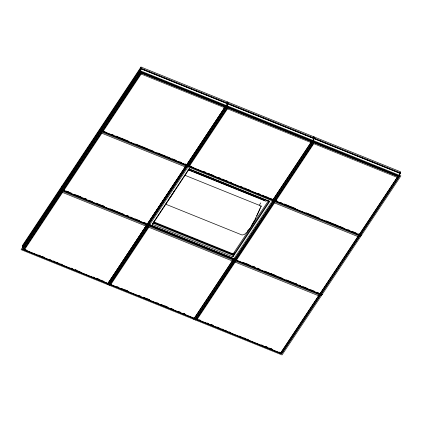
<?xml version="1.0" encoding="UTF-8"?>
<svg xmlns="http://www.w3.org/2000/svg" width="422" height="422" viewBox="0 0 422 422"><rect width="100%" height="100%" fill="white"/><g stroke="black" fill="none" stroke-linecap="round" stroke-linejoin="round"><path stroke-width="0.63" d="M140.974 67.045L140.927 68.665L22.915 246.395L22.53 246.253L22.698 245.161L140.974 67.045L400.626 171.823L400.457 172.915L399.365 174.56M22.73 247.572L22.915 246.395M22.936 247.535L23.12 246.353L62.372 187.241M27.055 250.33L24.012 249.043M60.415 190.449L321.358 295.69M62.018 185.954L62.045 188.365M62.34 185.464L62.113 188.265M62.409 191.256L24.001 249.096M63.326 189.831L101.728 132.044M99.734 131.242L360.673 236.478M100.642 129.87L105.078 131.664M101.333 126.742L101.364 129.153M101.66 126.257L101.428 129.058M102.646 130.62L141.053 72.779L225.364 106.861L141.053 72.779M139.962 70.664L400.9 175.905L282.033 354.955L21.1 249.66L139.967 70.606M107.42 284.433L226.271 105.495M140.563 71.028L140.927 68.665L400.009 173.215L400.457 172.915L140.806 68.137L22.53 246.253M140.642 71.181L141.006 68.823L227.178 103.596L226.809 105.954M109.414 285.24L228.265 106.297M152.189 224.219L188.998 168.789L269.8 201.394L232.997 256.829L152.189 224.219L152.331 223.296M227.289 101.876L226.878 105.859M193.735 319.264L312.586 140.32M226.952 106.012L228.001 102.166M195.729 320.071L314.58 141.127M153.682 222.584L232.733 254.482L232.928 253.205M232.997 256.829L233.208 255.442A43.503 9.542 -68 0 0 233.83 254.055M313.604 136.707L313.124 140.784M313.266 140.843L314.316 136.992M279.111 352.043L280.957 352.729M319.354 294.941L280.947 352.781M320.272 293.517L358.674 235.729M359.591 234.31L397.999 176.465L313.678 142.441L397.999 176.465M361.585 235.112L358.536 233.883M399.439 175.615L399.803 173.257L313.63 138.485M399.645 175.573L400.009 173.215M259.424 209.94L260.026 208.468M185.232 175.404L261.239 206.078L254.208 221.371A31.908 6.995 -68 0 1 247.171 231.968L244.264 234.532L242.038 235.001L165.419 204.079M154.399 221.001A44.099 9.669 -68 0 1 153.983 221.946L153.75 222.484L233.677 254.74L233.909 254.202A44.099 9.669 -68 0 0 234.532 252.778M257.736 213.759L259.182 210.483M256.74 215.848L257.489 214.281M24.513 249.687L62.535 192.432L62.514 191.245L24.233 248.89L24.513 249.687L107.979 283.368L146.181 225.707M147.294 224.156L185.865 165.946L147.294 224.156L63.833 190.475L63.553 189.684L101.829 132.033L101.85 133.22L63.833 190.475M186.614 164.944L225.184 106.734L186.614 164.944L103.147 131.268L102.868 130.472L140.784 73.375M110.828 284.518L148.845 227.258L148.829 226.076L110.548 283.721L110.828 284.518L194.289 318.193L194.579 317.634M189.462 166.094L227.479 108.839L227.463 107.657L189.183 165.303L189.462 166.094L272.923 199.775L273.213 199.216M197.137 319.343L235.159 262.088L235.138 260.907L196.858 318.552L197.137 319.343L280.604 353.024L280.894 352.465M236.457 260.137L274.474 202.882L274.458 201.695L236.178 259.34L236.457 260.137L319.918 293.817L320.214 293.253M275.772 200.925L313.794 143.67L313.773 142.488L275.492 200.133L275.772 200.925L359.238 234.606L359.528 234.041M255.099 219.123L255.69 217.979M107.979 283.368L146.55 225.158M232.86 259.984L232.311 260.938L148.845 227.258M272.923 199.775L311.494 141.565M319.174 294.814L318.626 295.769L235.159 262.088M62.435 187.141L72.252 172.366M72.974 171.269L101.327 128.578M102.119 127.386L135.557 77.031M136.28 75.939L138.1 73.201M138.827 72.104L140.642 69.372M61.918 190.19L22.661 249.302L108.834 284.075M61.981 190.095L101.233 130.984M101.296 130.883L140.547 71.772L226.719 106.544M103.147 131.268L141.17 74.008L141.148 72.827M108.77 284.175L226.783 106.444M108.913 284.233L226.925 106.502M153.281 223.185L189.689 168.357M259.345 205.097L260.796 202.908M260.611 207.028L261.239 206.078M232.733 254.482L268.376 200.803M269.289 201.104L233.208 255.442L153.012 223.08M194.289 318.193L232.496 260.538M195.08 319.006L313.098 141.275M195.222 319.058L313.24 141.333M280.604 353.024L318.81 295.363M319.918 293.817L358.489 235.608L357.94 236.563L274.474 202.882M359.238 234.606L397.809 176.396L397.255 177.351L313.794 143.67M320.709 294.625L281.458 353.736L195.291 318.963M320.778 294.524L360.029 235.413M360.093 235.318L399.344 176.206L313.177 141.433M227.321 103.654L313.488 138.427M226.862 106.602L313.034 141.375M141.17 74.008L224.631 107.689M227.479 108.839L310.945 142.52M111.603 134.296L113.434 135.035M115.865 136.016L117.696 136.754M117.912 136.839L121.958 138.474M122.195 138.511L128.299 141.032M135.631 143.992L137.461 144.73M137.794 144.862L139.619 145.601M139.909 145.717L141.739 146.455M142.066 146.529L148.143 149.04M149.683 149.662L153.017 151.007M157.628 152.869L159.458 153.608M159.716 153.708L161.542 154.447M161.906 154.594L163.736 155.333M163.979 155.433L165.809 156.166M167.022 156.657L170.071 157.886M172.292 158.783L176.159 160.344M179.624 161.742L181.455 162.481M185.131 163.91L192.005 166.737M203.615 171.422L205.445 172.165M207.888 173.152L209.723 173.89M210.947 174.381L214.001 175.615M218.279 177.34L220.11 178.084M222.552 179.065L224.388 179.809M225.612 180.299L227.442 181.038M229.895 181.972L231.72 182.768M240.271 186.218L242.107 186.957M244.56 187.89L246.385 188.681M247.603 189.177L249.439 189.916M257.995 193.366L259.825 194.109M262.268 195.096L264.103 195.834M265.327 196.325L268.381 197.559M269.6 198.055L277.708 201.326M279.965 202.238L281.796 202.971M284.228 203.958L286.058 204.691M286.258 204.775L290.32 206.416M290.547 206.448L295.426 208.473M306.156 212.804L307.981 213.543M308.255 213.653L310.091 214.392M310.428 214.471L312.243 215.262M312.544 215.32L319.254 218.09M325.974 220.801L327.81 221.539M328.079 221.65L329.904 222.389M330.252 222.526L332.088 223.27M332.341 223.37L338.433 225.828M339.652 226.319L343.302 227.796M347.971 229.679L349.806 230.417M352.259 231.351L354.079 232.142M354.264 232.216L356.094 232.955M101.153 130.825L360.235 235.376M101.09 130.925L360.172 235.471M101.85 133.22L185.316 166.901M189.589 170.166L192.638 171.395M193.856 171.886L210.33 178.538M211.554 179.028L214.603 180.257M215.821 180.753L232.295 187.4M233.519 187.89L236.568 189.125M237.786 189.615L258.533 197.987M259.752 198.477L264.631 200.45M188.006 169.786L266.103 201.299M153.983 221.946L233.909 254.202M64.55 190.322L61.332 189.024L64.54 190.38M66.992 191.308L68.828 192.052M78.386 195.908L80.212 196.647M84.711 198.461L86.547 199.2M102.43 205.609L104.266 206.353M128.325 216.059L126.5 215.32L128.314 216.117M147.204 223.681L236.394 259.672M246.749 263.85L248.574 264.583L246.738 263.903M253.063 266.398L254.893 267.137M270.782 273.546L272.612 274.284M272.934 274.416L274.764 275.155M294.862 283.262L296.687 284.001M319.829 293.337L322.266 294.324L319.823 293.396M65.763 190.871L69.43 192.353M69.852 192.522L71.677 193.26M74.114 194.241L75.944 194.98M76.15 195.064L77.986 195.803M78.376 195.961L80.206 196.699M80.428 196.789L82.258 197.528M83.482 198.023L86.536 199.258M88.731 200.139L92.65 201.721M96.037 203.087L97.867 203.826M98.147 203.942L99.977 204.681M100.304 204.812L102.129 205.546M102.425 205.667L104.255 206.405M110.047 208.742L112.484 209.723M112.811 209.855L114.642 210.599M114.916 210.71L117.701 211.828M117.965 211.939L119.79 212.672M120.143 212.815L121.974 213.558M122.227 213.659L124.052 214.392M130.53 217.008L132.36 217.747M134.808 218.733L136.638 219.472M136.844 219.556L139.693 220.706M144.15 222.505L145.98 223.243M147.194 223.734L236.389 259.725M242.476 262.183L244.306 262.922M244.496 262.996L246.332 263.739M248.774 264.726L250.61 265.464M251.828 265.955L254.888 267.189M257.093 268.081L259.773 269.162M264.399 271.029L266.229 271.768M266.493 271.873L268.329 272.612M268.666 272.749L270.491 273.488M270.771 273.598L276.879 276.067M278.409 276.684L280.846 277.665M281.157 277.792L282.993 278.531M286.327 279.876L288.152 280.614M288.49 280.751L290.325 281.49M290.589 281.595L292.414 282.334M292.768 282.476L294.603 283.215M294.851 283.315L296.677 284.053M298.876 284.94L300.712 285.683M303.154 286.67L304.99 287.408M305.206 287.493L308.044 288.643M310.486 289.629L312.322 290.368M312.512 290.447L314.343 291.18M316.774 292.166L318.605 292.9M61.839 190.037L320.92 294.582M61.776 190.132L320.852 294.683M62.535 192.432L145.996 226.108M75.338 269.753L77.168 270.491M97.329 278.631L99.165 279.369M125.598 290.035L127.433 290.774M143.316 297.183L145.152 297.927M147.595 298.913L149.43 299.652M165.313 306.061L167.149 306.799M183.032 313.214L184.868 313.952M211.301 324.618L213.131 325.357M265.681 346.562L267.511 347.301M269.959 348.287L271.789 349.031M38.666 255.015L40.501 255.753M41.72 256.244L44.774 257.478M49.052 259.203L50.888 259.947M53.33 260.933L55.166 261.672M56.384 262.162L58.22 262.901M60.662 263.887L62.498 264.631M71.049 268.081L72.885 268.819M75.327 269.806L77.157 270.544M78.381 271.04L80.217 271.779M93.046 276.959L94.881 277.697M96.1 278.188L99.154 279.422M100.378 279.918L104.044 281.395M117.036 286.638L118.867 287.377M121.314 288.363L123.145 289.102M124.369 289.597L127.423 290.832M139.033 295.516L140.864 296.255M143.311 297.241L145.142 297.979M146.365 298.475L149.42 299.704M156.752 302.664L158.582 303.402M161.03 304.389L162.86 305.132M164.084 305.623L167.138 306.857M170.804 308.334L173.247 309.321M178.749 311.541L180.579 312.28M183.027 313.266L184.857 314.005M199.073 319.744L200.292 320.235M207.017 322.946L208.848 323.685M211.29 324.671L213.126 325.415M216.792 326.892L219.234 327.878M221.677 328.865L223.512 329.603M224.736 330.099L226.567 330.837M229.009 331.824L230.845 332.562M239.401 336.017L241.231 336.756M243.673 337.742L245.509 338.481M246.728 338.971L248.563 339.715M261.392 344.89L263.228 345.629M265.67 346.615L267.506 347.359M268.724 347.849L272.39 349.332M108.976 284.133L195.149 318.905M174.239 191.129A31.908 6.995 -68 0 1 173.321 192.701M173.02 193.207A31.908 6.995 -68 0 1 168.937 199.115M254.208 220.833A30.954 6.789 -68 0 1 251.723 225.121M248.579 229.673A30.954 6.789 -68 0 1 247.392 231.098M268.561 201.531A44.162 9.685 -68 0 0 268.988 201.378L189.061 169.122A44.162 9.685 -68 0 1 188.634 169.28M227.368 107.61L311.679 141.692L227.368 107.61M140.473 71.619L22.456 249.344L281.537 353.889L399.555 176.164L140.473 71.619"/></g></svg>
